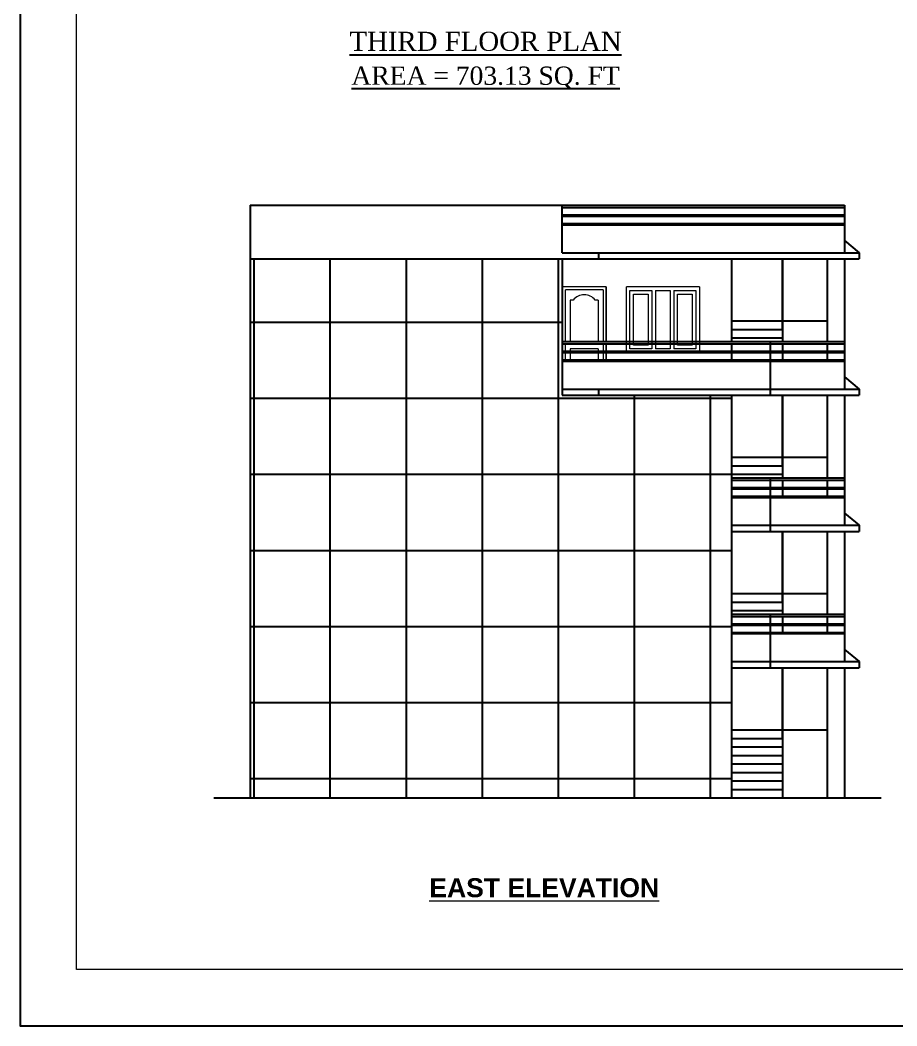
# Model space of a CAD drawing. Header units: inches. Extents: x -4763 to -1586, y -14268 to -12020.
# Drawn here: x -4763 to -4043, y -14268 to -13442 of the extents above; entities that cross this region are included whole.
import ezdxf

# ---------------------------------------------------------------- set-up
doc = ezdxf.new("R2010")
doc.units = ezdxf.units.IN
doc.header["$LTSCALE"] = 0.5
doc.header["$MEASUREMENT"] = 0
for name, color, linetype, lineweight in [('door', 202, 'Continuous', 5), ('ELE1', 3, 'Continuous', 9), ('TEXT', 220, 'Continuous', 9), ('Toilet', 7, 'Continuous', 25), ('win', 5, 'Continuous', 18)]:
    doc.layers.add(name, color=color, linetype=linetype, lineweight=lineweight)
doc.styles.add('ordinary', font='ARIALN.TTF')
doc.styles.get("Standard").update_dxf_attribs({"font": 'arial.ttf'})

msp = doc.modelspace()

# ---------------------------------------------------------------- hatches: boundary and pattern name
at = {"layer": 'Toilet'}
h = msp.add_hatch(dxfattribs=at)
h.set_pattern_fill('ANSI37', color=256, scale=500, angle=45, style=0)
h.set_pattern_definition([(90, (-16320.78, -2.38), (-62.5, 0), []), (180, (-16320.78, -2.38), (-4e-15, -62.5), [])])
h.paths.add_polyline_path([(-4574.02, -13968.76), (-4574.02, -14080.76), (-4178.58, -14080.76), (-4178.58, -13749.76), (-4317.58, -13749.76), (-4317.58, -13637.76), (-4574.02, -13637.76)])

# ---------------------------------------------------------------- linework, layer by layer
at = {"layer": 'Defpoints'}
msp.add_lwpolyline([(-1585.57, -12020.02), (-4763.17, -12020.02), (-4763.17, -14267.99), (-1585.57, -14267.99)], close=True, dxfattribs=at)
at = {"layer": 'door', "lineweight": 13}
for p, q in [((-4317.08, -13705.76), (-4317.08, -13660.76)), ((-4281.58, -13660.76), (-4317.08, -13660.76)), ((-4315.08, -13705.76), (-4315.08, -13663.26)), ((-4284.08, -13663.26), (-4315.08, -13663.26)), ((-4284.08, -13663.26), (-4284.08, -13705.76)), ((-4281.58, -13705.76), (-4281.58, -13660.76)), ((-4281.58, -13660.76), (-4281.58, -13705.76)), ((-4311.08, -13671.76), (-4311.08, -13705.76)), ((-4308.58, -13671.76), (-4311.08, -13671.76)), ((-4288.08, -13671.76), (-4290.58, -13671.76)), ((-4288.08, -13671.76), (-4288.08, -13705.76)), ((-4317.08, -13713.76), (-4317.08, -13707.76)), ((-4315.08, -13713.76), (-4315.08, -13707.76)), ((-4288.08, -13707.71), (-4311.08, -13707.71)), ((-4284.08, -13707.76), (-4284.08, -13713.76)), ((-4281.58, -13713.76), (-4281.58, -13707.76)), ((-4281.58, -13707.76), (-4281.58, -13713.76)), ((-4317.08, -13720.76), (-4317.08, -13714.76)), ((-4315.08, -13720.76), (-4315.08, -13714.76)), ((-4311.08, -13711.71), (-4311.08, -13713.76)), ((-4288.08, -13711.71), (-4311.08, -13711.71)), ((-4311.08, -13714.76), (-4311.08, -13720.76)), ((-4288.08, -13711.71), (-4288.08, -13713.76)), ((-4288.08, -13714.76), (-4288.08, -13720.76)), ((-4284.08, -13714.76), (-4284.08, -13720.76)), ((-4281.58, -13720.76), (-4281.58, -13714.76)), ((-4281.58, -13714.76), (-4281.58, -13720.76))]:
    msp.add_line(p, q, dxfattribs=at)
msp.add_arc((-4299.58, -13678.76), 11.4, 37.87498, 142.12502, dxfattribs=at)
at = {"layer": 'ELE1'}
msp.add_lwpolyline([(-4716.85, -12066.33), (-1631.89, -12066.33), (-1631.89, -14221.67), (-4716.85, -14221.67)], close=True, dxfattribs=at)
msp.add_lwpolyline([(-4716.85, -12066.33), (-1631.89, -12066.33), (-1631.89, -14221.67), (-4716.85, -14221.67)], close=True, dxfattribs=at)
at = {"layer": 'Toilet'}
for p, q in [((-4574.02, -13593.76), (-4574.02, -13632.76)), ((-4574.02, -13593.76), (-4085.58, -13593.76)), ((-4317.58, -13632.76), (-4317.58, -13593.76)), ((-4317.58, -13595.76), (-4085.58, -13595.76)), ((-4085.58, -13593.76), (-4085.58, -13632.76)), ((-4317.58, -13601.76), (-4085.58, -13601.76)), ((-4317.58, -13602.76), (-4085.58, -13602.76)), ((-4317.58, -13608.76), (-4085.58, -13608.76)), ((-4317.58, -13609.76), (-4085.58, -13609.76)), ((-4085.58, -13622.76), (-4073.58, -13632.76)), ((-4574.02, -13632.76), (-4574.02, -14080.76)), ((-4317.58, -13632.76), (-4073.58, -13632.76)), ((-4287.58, -13637.76), (-4287.58, -13632.76)), ((-4073.58, -13632.76), (-4073.58, -13637.76)), ((-4574.02, -13637.76), (-4073.58, -13637.76)), ((-4317.58, -13637.76), (-4317.58, -13749.76)), ((-4178.58, -13637.76), (-4178.58, -13705.76)), ((-4136.58, -13695.76), (-4136.58, -13637.76)), ((-4099.58, -13705.76), (-4099.58, -13637.76)), ((-4085.58, -13637.76), (-4085.58, -13744.76)), ((-4317.58, -13705.76), (-4085.58, -13705.76)), ((-4317.58, -13707.76), (-4085.58, -13707.76)), ((-4178.58, -13707.76), (-4178.58, -13713.76)), ((-4146.57, -13749.76), (-4146.57, -13705.76)), ((-4099.58, -13713.76), (-4099.58, -13707.76)), ((-4317.58, -13713.76), (-4085.58, -13713.76)), ((-4317.58, -13714.76), (-4085.58, -13714.76)), ((-4178.58, -13714.76), (-4178.58, -13720.76)), ((-4099.58, -13720.76), (-4099.58, -13714.76)), ((-4317.58, -13720.76), (-4085.58, -13720.76)), ((-4317.58, -13721.76), (-4085.58, -13721.76)), ((-4085.58, -13734.76), (-4073.58, -13744.76)), ((-4317.58, -13744.76), (-4073.58, -13744.76)), ((-4287.58, -13749.76), (-4287.58, -13744.76)), ((-4073.58, -13744.76), (-4073.58, -13749.76)), ((-4317.58, -13749.76), (-4073.58, -13749.76)), ((-4178.58, -13749.76), (-4178.58, -14080.76)), ((-4136.58, -13807.76), (-4136.58, -13749.76)), ((-4099.58, -13817.76), (-4099.58, -13749.76)), ((-4085.58, -13749.76), (-4085.58, -13856.76)), ((-4178.58, -13817.76), (-4085.58, -13817.76)), ((-4178.58, -13819.76), (-4085.58, -13819.76)), ((-4146.57, -13861.76), (-4146.57, -13817.76)), ((-4099.58, -13825.76), (-4099.58, -13819.76)), ((-4178.58, -13825.76), (-4085.58, -13825.76)), ((-4178.58, -13826.76), (-4085.58, -13826.76)), ((-4099.58, -13832.76), (-4099.58, -13826.76)), ((-4178.58, -13832.76), (-4085.58, -13832.76)), ((-4178.58, -13833.76), (-4085.58, -13833.76)), ((-4085.58, -13846.76), (-4073.58, -13856.76)), ((-4178.58, -13856.76), (-4073.58, -13856.76)), ((-4178.58, -13861.76), (-4073.58, -13861.76)), ((-4136.58, -13919.76), (-4136.58, -13861.76)), ((-4099.58, -13929.76), (-4099.58, -13861.76)), ((-4085.58, -13861.76), (-4085.58, -13968.76)), ((-4073.58, -13856.76), (-4073.58, -13861.76)), ((-4178.58, -13929.76), (-4085.58, -13929.76)), ((-4178.58, -13929.76), (-4178.58, -13968.76)), ((-4146.57, -13973.76), (-4146.57, -13929.76)), ((-4178.58, -13931.76), (-4085.58, -13931.76)), ((-4178.58, -13937.76), (-4085.58, -13937.76)), ((-4178.58, -13938.76), (-4085.58, -13938.76)), ((-4099.58, -13937.76), (-4099.58, -13931.76)), ((-4099.58, -13944.76), (-4099.58, -13938.76)), ((-4178.58, -13944.76), (-4085.58, -13944.76)), ((-4178.58, -13945.76), (-4085.58, -13945.76)), ((-4085.58, -13958.76), (-4073.58, -13968.76)), ((-4178.58, -13968.76), (-4073.58, -13968.76)), ((-4073.58, -13968.76), (-4073.58, -13973.76)), ((-4178.58, -13973.76), (-4073.58, -13973.76)), ((-4136.58, -14031.76), (-4136.58, -13973.76)), ((-4099.58, -14080.76), (-4099.58, -13973.76)), ((-4085.58, -13973.76), (-4085.58, -14080.76)), ((-4604.02, -14080.76), (-4055.58, -14080.76))]:
    msp.add_line(p, q, dxfattribs=at)
at = {"layer": 'Toilet', "color": 1}
for p, q in [((-4136.58, -13637.76), (-4136.58, -13705.76)), ((-4178.58, -13688.76), (-4099.58, -13688.76)), ((-4178.58, -13695.76), (-4136.58, -13695.76)), ((-4178.58, -13702.76), (-4136.58, -13702.76)), ((-4136.58, -13707.76), (-4136.58, -13713.76)), ((-4136.58, -13714.76), (-4136.58, -13720.76)), ((-4136.58, -13749.76), (-4136.58, -13817.76)), ((-4178.58, -13800.76), (-4099.58, -13800.76)), ((-4178.58, -13807.76), (-4136.58, -13807.76)), ((-4178.58, -13814.76), (-4136.58, -13814.76)), ((-4136.58, -13819.76), (-4136.58, -13825.76)), ((-4136.58, -13826.76), (-4136.58, -13832.76)), ((-4136.58, -13861.76), (-4136.58, -13929.76)), ((-4178.58, -13912.76), (-4099.58, -13912.76)), ((-4178.58, -13919.76), (-4136.58, -13919.76)), ((-4178.58, -13926.76), (-4136.58, -13926.76)), ((-4136.58, -13931.76), (-4136.58, -13937.76)), ((-4136.58, -13938.76), (-4136.58, -13944.76)), ((-4136.58, -13973.76), (-4136.58, -14080.76)), ((-4178.58, -14024.76), (-4099.58, -14024.76)), ((-4178.58, -14031.76), (-4136.58, -14031.76)), ((-4178.58, -14038.76), (-4136.58, -14038.76)), ((-4178.58, -14045.76), (-4136.58, -14045.76)), ((-4178.58, -14052.76), (-4136.58, -14052.76)), ((-4178.58, -14059.76), (-4136.58, -14059.76)), ((-4178.58, -14066.76), (-4136.58, -14066.76)), ((-4178.58, -14073.76), (-4136.58, -14073.76))]:
    msp.add_line(p, q, dxfattribs=at)
at = {"layer": 'win'}
for p, q in [((-4204.95, -13660.76), (-4264.95, -13660.76)), ((-4264.95, -13714.76), (-4264.95, -13660.76)), ((-4261.95, -13711.76), (-4261.95, -13663.76)), ((-4261.95, -13663.76), (-4243.95, -13663.76)), ((-4243.95, -13663.76), (-4243.95, -13711.76)), ((-4240.95, -13663.76), (-4228.95, -13663.76)), ((-4240.95, -13663.76), (-4240.95, -13711.76)), ((-4228.95, -13663.76), (-4228.95, -13711.76)), ((-4225.95, -13663.76), (-4207.95, -13663.76)), ((-4225.95, -13663.76), (-4225.95, -13711.76)), ((-4207.95, -13663.76), (-4207.95, -13711.76)), ((-4204.95, -13660.76), (-4204.95, -13714.76)), ((-4258.95, -13708.76), (-4258.95, -13666.76)), ((-4258.95, -13666.76), (-4246.95, -13666.76)), ((-4246.95, -13666.76), (-4246.95, -13708.76)), ((-4222.95, -13666.76), (-4210.95, -13666.76)), ((-4222.95, -13708.76), (-4222.95, -13666.76)), ((-4210.95, -13666.76), (-4210.95, -13708.76)), ((-4204.95, -13714.76), (-4264.95, -13714.76)), ((-4243.95, -13711.76), (-4261.95, -13711.76)), ((-4246.95, -13708.76), (-4258.95, -13708.76)), ((-4207.95, -13711.76), (-4225.95, -13711.76)), ((-4210.95, -13708.76), (-4222.95, -13708.76))]:
    msp.add_line(p, q, dxfattribs=at)
for points in [[(-4210.95, -13666.76), (-4210.95, -13708.76)], [(-4228.95, -13711.76), (-4240.95, -13711.76)]]:
    msp.add_lwpolyline(points, dxfattribs=at)

# ---------------------------------------------------------------- texts
at = {"attachment_point": 2}
for s, insert, char_height in [('{\\fTimes New Roman|b0|i0|c0|p18;\\LTHIRD FLOOR PLAN}', (-4380.66, -13451.28), 15.68), ('{\\fTimes New Roman|b0|i0|c0|p18;\\LAREA = 703.13 SQ. FT}', (-4380.66, -13479.86), 15)]:
    msp.add_mtext_dynamic_manual_height_columns(s, width=359.7895, gutter_width=50, heights=[0], dxfattribs=dict(at, insert=insert, char_height=char_height))
at = {"layer": 'TEXT', "insert": (-4332.43, -14162.48), "char_height": 15.6, "width": 285.7596, "attachment_point": 8, "rotation": 359.99961, "style": 'ordinary'}
msp.add_mtext('{\\fArial TUR|b1|i0|c0|p34;\\LEAST ELEVATION}', dxfattribs=at)

doc.saveas('drawing.dxf')
